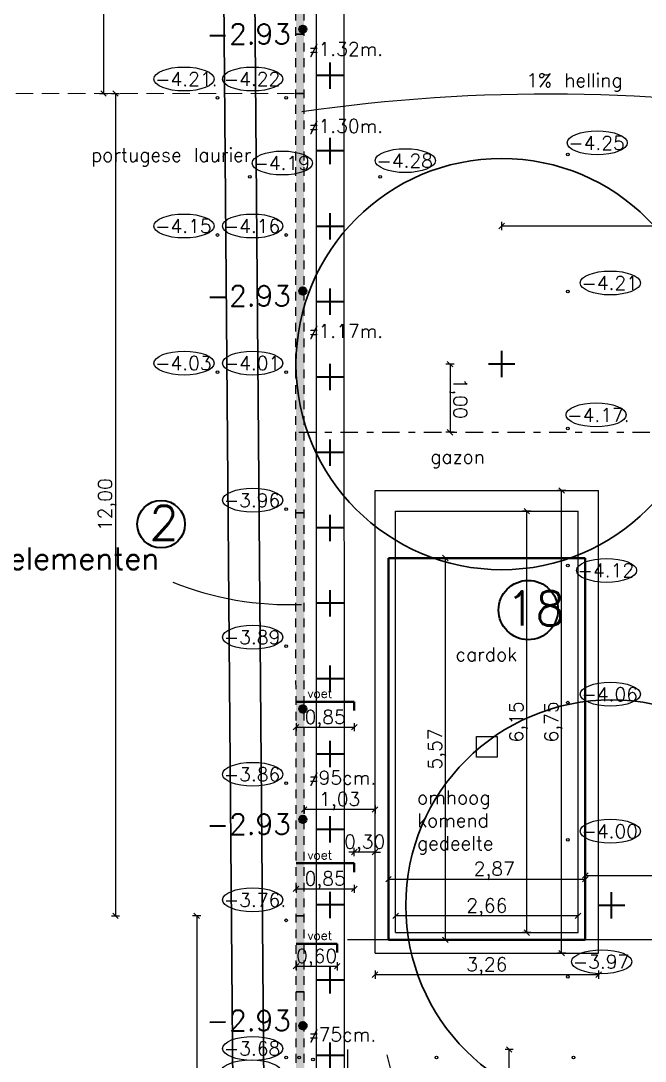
# Model space of a CAD drawing. Header units: millimetres. Extents: x 361 to 21231, y 184 to 1849.
# Drawn here: x 2486.83 to 2495.93, y 494.93 to 510.11 of the extents above; entities that cross this region are included whole.
import ezdxf

# ---------------------------------------------------------------- set-up
doc = ezdxf.new("R2010")
doc.units = ezdxf.units.MM
doc.header["$LTSCALE"] = 0.2
for name, pattern in [('DASHDOT2', [12.7, 6.35, -3.175, 0, -3.175]), ('DASHED2', [9.525, 6.35, -3.175]), ('HIDDEN2', [4.7625, 3.175, -1.5875])]:
    doc.linetypes.add(name, pattern=pattern)
for name, color, linetype, lineweight in [('aslijnen', 10, 'DASHDOT2', 25), ('bomen', 7, 'Continuous', 35), ('boomkruinen', 7, 'Continuous', 30), ('helling', 96, 'Continuous', 25), ('hulplijnen', 161, 'DASHED2', 18), ('L-elementen', 7, 'Continuous', 30), ('L-elementen 4', 10, 'Continuous', 30), ('maten', 1, 'Continuous', 18), ('maten L-elementen', 191, 'Continuous', 18), ('nieuwe hoogtepunten', 154, 'Continuous', 35), ('nummers', 10, 'Continuous', 35), ('talud', 160, 'Continuous', 18)]:
    doc.layers.add(name, color=color, linetype=linetype, lineweight=lineweight)
for name, color, linetype in [('bestaande hoogtepunten', 7, 'Continuous'), ('cardok', 131, 'Continuous'), ('L-elementen voet', 160, 'Continuous'), ('ontwerp', 7, 'Continuous'), ('opmeting', 7, 'Continuous'), ('terreingrens', 134, 'HIDDEN2'), ('z goot', 220, 'Continuous')]:
    doc.layers.add(name, color=color, linetype=linetype)
doc.styles.get("Standard").update_dxf_attribs({"font": 'txt.shx', "height": 0.2})
doc.dimstyles.new('maat aanduiding voor tuin', dxfattribs={"dimscale": 0.2, "dimtxt": 0.2, "dimasz": 0.4, "dimexe": 0.3, "dimexo": 0.3, "dimgap": 0.02, "dimtad": 1, "dimzin": 1, "dimtxsty": 'Standard', "dimblk": 'OBLIQUE', "dimcen": 0.2, "dimadec": 0, "dimazin": 3, "dimtfac": 1, "dimtix": 1, "dimtmove": 0, "dimatfit": 3, "dimldrblk": 'OBLIQUE', "dimfxl": 0.3, "dimfxlon": 1, "dimarcsym": 1})

# ---------------------------------------------------------------- blocks, each defined once
blk = doc.blocks.new('_Oblique')
at = {"color": 0, "linetype": 'ByBlock', "lineweight": -2}
blk.add_line((-0.5, -0.5), (0.5, 0.5), dxfattribs=at)
blk = doc.blocks.new('*D1793')
at = {"layer": 'Defpoints', "color": 0, "ltscale": 0.2, "transparency": 16777216}
for p in [(2498.841, 507.114), (2493.841, 505.097), (2498.841, 505.098)]:
    blk.add_point(p, dxfattribs=at)
at = {"layer": 'maten', "color": 0, "lineweight": -2, "ltscale": 0.2, "transparency": 16777216}
for p, q in [((2493.841, 507.053), (2493.841, 507.173)), ((2493.841, 507.113), (2498.841, 507.114)), ((2498.841, 507.054), (2498.841, 507.174))]:
    blk.add_line(p, q, dxfattribs=at)
at = {"layer": 'maten', "color": 0, "lineweight": -2, "ltscale": 0.2, "transparency": 16777216, "xscale": 0.08000000000000074, "yscale": 0.08000000000000074, "zscale": 0.08000000000000074}
for p, rotation in [((2493.841, 507.113), 180.0061414760521), ((2498.841, 507.114), 0.006141476052073934)]:
    blk.add_blockref('_Oblique', p, dxfattribs=dict(at, rotation=rotation))
at = {"layer": 'maten', "color": 0, "ltscale": 0.2, "transparency": 16777216, "insert": (2496.341, 507.234), "char_height": 0.2, "attachment_point": 5, "rotation": 0.0061}
blk.add_mtext('5,00', dxfattribs=at)
blk = doc.blocks.new('*D1794')
at = {"layer": 'Defpoints', "color": 0, "ltscale": 0.2, "transparency": 16777216}
for p in [(2493.841, 505.097), (2493.087, 504.102), (2493.841, 504.102)]:
    blk.add_point(p, dxfattribs=at)
at = {"layer": 'maten', "color": 0, "lineweight": -2, "ltscale": 0.2, "transparency": 16777216}
for p, q in [((2493.147, 505.097), (2493.027, 505.097)), ((2493.087, 505.097), (2493.087, 504.102)), ((2493.147, 504.102), (2493.027, 504.102))]:
    blk.add_line(p, q, dxfattribs=at)
at = {"layer": 'maten', "color": 0, "lineweight": -2, "ltscale": 0.2, "transparency": 16777216, "xscale": 0.08000000000000074, "yscale": 0.08000000000000074, "zscale": 0.08000000000000074}
for p, rotation in [((2493.087, 505.097), 90.00614147605208), ((2493.087, 504.102), 270.0061414760521)]:
    blk.add_blockref('_Oblique', p, dxfattribs=dict(at, rotation=rotation))
at = {"layer": 'maten', "color": 0, "ltscale": 0.2, "transparency": 16777216, "insert": (2493.208, 504.599), "char_height": 0.2, "attachment_point": 5, "rotation": 270.0061}
blk.add_mtext('1,00', dxfattribs=at)
blk = doc.blocks.new('*D1684')
at = {"layer": 'Defpoints', "color": 0, "ltscale": 0.2, "transparency": 16777216}
for p in [(2498.842, 497.636), (2495.059, 497.198), (2498.842, 497.199)]:
    blk.add_point(p, dxfattribs=at)
at = {"layer": 'maten', "color": 0, "lineweight": -2, "ltscale": 0.2, "transparency": 16777216}
for p, q in [((2495.059, 497.576), (2495.059, 497.696)), ((2495.059, 497.636), (2498.842, 497.636)), ((2498.842, 497.576), (2498.842, 497.696))]:
    blk.add_line(p, q, dxfattribs=at)
at = {"layer": 'maten', "color": 0, "lineweight": -2, "ltscale": 0.2, "transparency": 16777216, "xscale": 0.08000000000000074, "yscale": 0.08000000000000074, "zscale": 0.08000000000000074}
for p, rotation in [((2495.059, 497.636), 180.0061414760521), ((2498.842, 497.636), 0.006141476052073934)]:
    blk.add_blockref('_Oblique', p, dxfattribs=dict(at, rotation=rotation))
at = {"layer": 'maten', "color": 0, "ltscale": 0.2, "transparency": 16777216, "insert": (2496.95, 497.757), "char_height": 0.2, "attachment_point": 5, "rotation": 0.0061}
blk.add_mtext('3,78', dxfattribs=at)
blk = doc.blocks.new('*D1802')
at = {"layer": 'Defpoints', "color": 0, "ltscale": 0.2, "transparency": 16777216}
for p in [(2490.842, 495.097), (2491.342, 495.007), (2491.342, 494.304)]:
    blk.add_point(p, dxfattribs=at)
at = {"layer": 'maten', "color": 0, "lineweight": -2, "ltscale": 0.2, "transparency": 16777216}
for p, q in [((2490.842, 494.304), (2490.762, 494.304)), ((2490.842, 494.364), (2490.842, 494.244)), ((2490.842, 494.304), (2491.342, 494.304)), ((2491.342, 494.364), (2491.342, 494.244)), ((2491.342, 494.304), (2491.422, 494.304))]:
    blk.add_line(p, q, dxfattribs=at)
at = {"layer": 'maten', "color": 0, "lineweight": -2, "ltscale": 0.2, "transparency": 16777216, "xscale": 0.08000000000000074, "yscale": 0.08000000000000074, "zscale": 0.08000000000000074}
for p, rotation in [((2490.842, 494.304), 0.006141476052112793), ((2491.342, 494.304), 180.0061414760521)]:
    blk.add_blockref('_Oblique', p, dxfattribs=dict(at, rotation=rotation))
at = {"layer": 'maten', "color": 0, "ltscale": 0.2, "transparency": 16777216, "insert": (2491.092, 494.425), "char_height": 0.2, "attachment_point": 5, "rotation": 0.0061}
blk.add_mtext('0,50', dxfattribs=at)
blk = doc.blocks.new('*D1805')
at = {"layer": 'Defpoints', "color": 0, "ltscale": 0.2, "transparency": 16777216}
for p in [(2493.949, 495.097), (2494.342, 495.097), (2494.343, 485.597)]:
    blk.add_point(p, dxfattribs=at)
at = {"layer": 'maten', "color": 0, "lineweight": -2, "ltscale": 0.2, "transparency": 16777216}
for p, q in [((2494.009, 495.097), (2493.889, 495.097)), ((2493.951, 485.597), (2493.949, 495.097)), ((2494.011, 485.597), (2493.891, 485.597))]:
    blk.add_line(p, q, dxfattribs=at)
at = {"layer": 'maten', "color": 0, "lineweight": -2, "ltscale": 0.2, "transparency": 16777216, "xscale": 0.08000000000000074, "yscale": 0.08000000000000074, "zscale": 0.08000000000000074}
for p, rotation in [((2493.949, 495.097), 90.00614147605208), ((2493.951, 485.597), 270.0061414760521)]:
    blk.add_blockref('_Oblique', p, dxfattribs=dict(at, rotation=rotation))
at = {"layer": 'maten', "color": 0, "ltscale": 0.2, "transparency": 16777216, "insert": (2494.071, 490.347), "char_height": 0.2, "attachment_point": 5, "rotation": 270.0061}
blk.add_mtext('9,50', dxfattribs=at)
blk = doc.blocks.new('*D1724')
at = {"layer": 'Defpoints', "color": 0, "ltscale": 0.2, "transparency": 16777216}
for p in [(2490.842, 497.047), (2489.394, 486.047), (2490.842, 486.047)]:
    blk.add_point(p, dxfattribs=at)
at = {"layer": 'maten L-elementen', "color": 0, "lineweight": -2, "ltscale": 0.2, "transparency": 16777216}
for p, q in [((2489.454, 497.047), (2489.334, 497.047)), ((2489.394, 497.047), (2489.394, 486.047)), ((2489.454, 486.047), (2489.334, 486.047))]:
    blk.add_line(p, q, dxfattribs=at)
at = {"layer": 'maten L-elementen', "color": 0, "lineweight": -2, "ltscale": 0.2, "transparency": 16777216, "xscale": 0.08000000000000074, "yscale": 0.08000000000000074, "zscale": 0.08000000000000074}
for p, rotation in [((2489.394, 497.047), 90), ((2489.394, 486.047), 270)]:
    blk.add_blockref('_Oblique', p, dxfattribs=dict(at, rotation=rotation))
at = {"layer": 'maten L-elementen', "color": 0, "ltscale": 0.2, "transparency": 16777216, "insert": (2489.274, 491.547), "char_height": 0.2, "attachment_point": 5, "rotation": 90}
blk.add_mtext('11,00', dxfattribs=at)
blk = doc.blocks.new('*D1725')
at = {"layer": 'Defpoints', "color": 0, "ltscale": 0.2, "transparency": 16777216}
for p in [(2490.842, 497.452), (2491.442, 497.044), (2491.442, 496.311)]:
    blk.add_point(p, dxfattribs=at)
at = {"layer": 'L-elementen voet', "color": 0, "lineweight": -2, "ltscale": 0.2, "transparency": 16777216}
for p, q in [((2490.842, 496.371), (2490.842, 496.251)), ((2490.842, 496.311), (2491.442, 496.311)), ((2491.442, 496.371), (2491.442, 496.251))]:
    blk.add_line(p, q, dxfattribs=at)
at = {"layer": 'L-elementen voet', "color": 0, "lineweight": -2, "ltscale": 0.2, "transparency": 16777216, "xscale": 0.08000000000000074, "yscale": 0.08000000000000074, "zscale": 0.08000000000000074, "rotation": 180}
blk.add_blockref('_Oblique', (2490.842, 496.311), dxfattribs=at)
at = {"layer": 'L-elementen voet', "color": 0, "lineweight": -2, "ltscale": 0.2, "transparency": 16777216, "xscale": 0.08000000000000074, "yscale": 0.08000000000000074, "zscale": 0.08000000000000074}
blk.add_blockref('_Oblique', (2491.442, 496.311), dxfattribs=at)
at = {"layer": 'L-elementen voet', "color": 0, "ltscale": 0.2, "transparency": 16777216, "insert": (2491.142, 496.432), "char_height": 0.2, "attachment_point": 5}
blk.add_mtext('0,60', dxfattribs=at)
blk = doc.blocks.new('*D1872')
at = {"layer": 'Defpoints', "color": 0, "ltscale": 0.2, "transparency": 16777216}
for p in [(2487.448, 517.046), (2487.449, 509.046), (2488.036, 509.046)]:
    blk.add_point(p, dxfattribs=at)
at = {"layer": 'maten L-elementen', "color": 0, "lineweight": -2, "ltscale": 0.2, "transparency": 16777216}
for p, q in [((2487.976, 517.046), (2488.096, 517.046)), ((2488.036, 517.046), (2488.036, 509.046)), ((2487.976, 509.046), (2488.096, 509.046))]:
    blk.add_line(p, q, dxfattribs=at)
at = {"layer": 'maten L-elementen', "color": 0, "lineweight": -2, "ltscale": 0.2, "transparency": 16777216, "xscale": 0.08000000000000074, "yscale": 0.08000000000000074, "zscale": 0.08000000000000074}
for p, rotation in [((2488.036, 517.046), 90), ((2488.036, 509.046), 270)]:
    blk.add_blockref('_Oblique', p, dxfattribs=dict(at, rotation=rotation))
at = {"layer": 'maten L-elementen', "color": 0, "ltscale": 0.2, "transparency": 16777216, "insert": (2487.916, 513.046), "char_height": 0.2, "attachment_point": 5, "rotation": 90}
blk.add_mtext('   8,00', dxfattribs=at)
blk = doc.blocks.new('*D1728')
at = {"layer": 'Defpoints', "color": 0, "ltscale": 0.2, "transparency": 16777216}
for p in [(2487.911, 509.046), (2487.913, 497.046), (2488.209, 497.046)]:
    blk.add_point(p, dxfattribs=at)
at = {"layer": 'maten L-elementen', "color": 0, "lineweight": -2, "ltscale": 0.2, "transparency": 16777216}
for p, q in [((2488.149, 509.046), (2488.269, 509.046)), ((2488.209, 509.046), (2488.209, 497.046)), ((2488.149, 497.046), (2488.269, 497.046))]:
    blk.add_line(p, q, dxfattribs=at)
at = {"layer": 'maten L-elementen', "color": 0, "lineweight": -2, "ltscale": 0.2, "transparency": 16777216, "xscale": 0.08000000000000074, "yscale": 0.08000000000000074, "zscale": 0.08000000000000074}
for p, rotation in [((2488.209, 509.046), 90), ((2488.209, 497.046), 270)]:
    blk.add_blockref('_Oblique', p, dxfattribs=dict(at, rotation=rotation))
at = {"layer": 'maten L-elementen', "color": 0, "ltscale": 0.2, "transparency": 16777216, "insert": (2488.089, 503.046), "char_height": 0.2, "attachment_point": 5, "rotation": 90}
blk.add_mtext('12,00', dxfattribs=at)
blk = doc.blocks.new('*D1874')
at = {"layer": 'Defpoints', "color": 0, "ltscale": 0.2, "transparency": 16777216}
for p in [(2490.842, 500.171), (2491.692, 500.171), (2491.692, 499.799)]:
    blk.add_point(p, dxfattribs=at)
at = {"layer": 'L-elementen voet', "color": 0, "lineweight": -2, "ltscale": 0.2, "transparency": 16777216}
for p, q in [((2490.842, 499.859), (2490.842, 499.739)), ((2490.842, 499.799), (2491.692, 499.799)), ((2491.692, 499.859), (2491.692, 499.739))]:
    blk.add_line(p, q, dxfattribs=at)
at = {"layer": 'L-elementen voet', "color": 0, "lineweight": -2, "ltscale": 0.2, "transparency": 16777216, "xscale": 0.08000000000000074, "yscale": 0.08000000000000074, "zscale": 0.08000000000000074, "rotation": 180}
blk.add_blockref('_Oblique', (2490.842, 499.799), dxfattribs=at)
at = {"layer": 'L-elementen voet', "color": 0, "lineweight": -2, "ltscale": 0.2, "transparency": 16777216, "xscale": 0.08000000000000074, "yscale": 0.08000000000000074, "zscale": 0.08000000000000074}
blk.add_blockref('_Oblique', (2491.692, 499.799), dxfattribs=at)
at = {"layer": 'L-elementen voet', "color": 0, "ltscale": 0.2, "transparency": 16777216, "insert": (2491.267, 499.919), "char_height": 0.2, "attachment_point": 5}
blk.add_mtext('0,85', dxfattribs=at)
blk = doc.blocks.new('*D1875')
at = {"layer": 'Defpoints', "color": 0, "ltscale": 0.2, "transparency": 16777216}
for p in [(2490.842, 497.813), (2491.692, 497.813), (2491.692, 497.44)]:
    blk.add_point(p, dxfattribs=at)
at = {"layer": 'L-elementen voet', "color": 0, "lineweight": -2, "ltscale": 0.2, "transparency": 16777216}
for p, q in [((2490.842, 497.5), (2490.842, 497.38)), ((2491.692, 497.5), (2491.692, 497.38)), ((2490.842, 497.44), (2491.692, 497.44))]:
    blk.add_line(p, q, dxfattribs=at)
at = {"layer": 'L-elementen voet', "color": 0, "lineweight": -2, "ltscale": 0.2, "transparency": 16777216, "xscale": 0.08000000000000074, "yscale": 0.08000000000000074, "zscale": 0.08000000000000074, "rotation": 180}
blk.add_blockref('_Oblique', (2490.842, 497.44), dxfattribs=at)
at = {"layer": 'L-elementen voet', "color": 0, "lineweight": -2, "ltscale": 0.2, "transparency": 16777216, "xscale": 0.08000000000000074, "yscale": 0.08000000000000074, "zscale": 0.08000000000000074}
blk.add_blockref('_Oblique', (2491.692, 497.44), dxfattribs=at)
at = {"layer": 'L-elementen voet', "color": 0, "ltscale": 0.2, "transparency": 16777216, "insert": (2491.267, 497.561), "char_height": 0.2, "attachment_point": 5}
blk.add_mtext('0,85', dxfattribs=at)
blk = doc.blocks.new('*D1900')
at = {"layer": 'Defpoints', "color": 0, "ltscale": 0.2, "transparency": 16777216}
for p in [(2495.059, 497.582), (2492.189, 496.697), (2495.059, 496.697)]:
    blk.add_point(p, dxfattribs=at)
at = {"layer": 'maten', "color": 0, "lineweight": -2, "ltscale": 0.2, "transparency": 16777216}
for p, q in [((2492.189, 497.522), (2492.189, 497.642)), ((2495.059, 497.522), (2495.059, 497.642)), ((2492.189, 497.582), (2495.059, 497.582))]:
    blk.add_line(p, q, dxfattribs=at)
at = {"layer": 'maten', "color": 0, "lineweight": -2, "ltscale": 0.2, "transparency": 16777216, "xscale": 0.08000000000000074, "yscale": 0.08000000000000074, "zscale": 0.08000000000000074, "rotation": 180}
blk.add_blockref('_Oblique', (2492.189, 497.582), dxfattribs=at)
at = {"layer": 'maten', "color": 0, "lineweight": -2, "ltscale": 0.2, "transparency": 16777216, "xscale": 0.08000000000000074, "yscale": 0.08000000000000074, "zscale": 0.08000000000000074}
blk.add_blockref('_Oblique', (2495.059, 497.582), dxfattribs=at)
at = {"layer": 'maten', "color": 0, "ltscale": 0.2, "transparency": 16777216, "insert": (2493.732, 497.703), "char_height": 0.2, "attachment_point": 5}
blk.add_mtext('2,87', dxfattribs=at)
blk = doc.blocks.new('*D1754')
at = {"layer": 'Defpoints', "color": 0, "ltscale": 0.2, "transparency": 16777216}
for p in [(2492.148, 502.267), (2493.019, 502.267), (2492.189, 496.697)]:
    blk.add_point(p, dxfattribs=at)
at = {"layer": 'maten', "color": 0, "lineweight": -2, "ltscale": 0.2, "transparency": 16777216}
for p, q in [((2492.959, 502.267), (2493.079, 502.267)), ((2493.019, 496.697), (2493.019, 502.267)), ((2492.959, 496.697), (2493.079, 496.697))]:
    blk.add_line(p, q, dxfattribs=at)
at = {"layer": 'maten', "color": 0, "lineweight": -2, "ltscale": 0.2, "transparency": 16777216, "xscale": 0.08000000000000074, "yscale": 0.08000000000000074, "zscale": 0.08000000000000074}
for p, rotation in [((2493.019, 502.267), 90), ((2493.019, 496.697), 270)]:
    blk.add_blockref('_Oblique', p, dxfattribs=dict(at, rotation=rotation))
at = {"layer": 'maten', "color": 0, "ltscale": 0.2, "transparency": 16777216, "insert": (2492.898, 499.482), "char_height": 0.2, "attachment_point": 5, "rotation": 90}
blk.add_mtext('5,57', dxfattribs=at)
blk = doc.blocks.new('*D1755')
at = {"layer": 'Defpoints', "color": 0, "ltscale": 0.2, "transparency": 16777216}
for p in [(2491.692, 497.978), (2491.692, 497.813), (2491.994, 497.813)]:
    blk.add_point(p, dxfattribs=at)
at = {"layer": 'maten', "color": 0, "lineweight": -2, "ltscale": 0.2, "transparency": 16777216}
for p, q in [((2491.692, 497.978), (2491.612, 497.978)), ((2491.692, 497.918), (2491.692, 498.038)), ((2491.994, 497.978), (2491.692, 497.978)), ((2491.994, 497.918), (2491.994, 498.038)), ((2491.994, 497.978), (2492.074, 497.978))]:
    blk.add_line(p, q, dxfattribs=at)
at = {"layer": 'maten', "color": 0, "lineweight": -2, "ltscale": 0.2, "transparency": 16777216, "xscale": 0.08000000000000074, "yscale": 0.08000000000000074, "zscale": 0.08000000000000074}
blk.add_blockref('_Oblique', (2491.692, 497.978), dxfattribs=at)
at = {"layer": 'maten', "color": 0, "lineweight": -2, "ltscale": 0.2, "transparency": 16777216, "xscale": 0.08000000000000074, "yscale": 0.08000000000000074, "zscale": 0.08000000000000074, "rotation": 180}
blk.add_blockref('_Oblique', (2491.994, 497.978), dxfattribs=at)
at = {"layer": 'maten', "color": 0, "ltscale": 0.2, "transparency": 16777216, "insert": (2491.843, 498.099), "char_height": 0.2, "attachment_point": 5}
blk.add_mtext('0,30', dxfattribs=at)
blk = doc.blocks.new('*D1929')
at = {"layer": 'Defpoints', "color": 0, "ltscale": 0.2, "transparency": 16777216}
for p in [(2494.715, 503.252), (2495.254, 503.252), (2495.254, 496.502)]:
    blk.add_point(p, dxfattribs=at)
at = {"layer": 'maten', "color": 0, "lineweight": -2, "ltscale": 0.2, "transparency": 16777216}
for p, q in [((2494.775, 503.252), (2494.655, 503.252)), ((2494.715, 496.502), (2494.715, 503.252)), ((2494.775, 496.502), (2494.655, 496.502))]:
    blk.add_line(p, q, dxfattribs=at)
at = {"layer": 'maten', "color": 0, "lineweight": -2, "ltscale": 0.2, "transparency": 16777216, "xscale": 0.08000000000000074, "yscale": 0.08000000000000074, "zscale": 0.08000000000000074}
for p, rotation in [((2494.715, 503.252), 90), ((2494.715, 496.502), 270)]:
    blk.add_blockref('_Oblique', p, dxfattribs=dict(at, rotation=rotation))
at = {"layer": 'maten', "color": 0, "ltscale": 0.2, "transparency": 16777216, "insert": (2494.594, 499.877), "char_height": 0.2, "attachment_point": 5, "rotation": 90}
blk.add_mtext('6,75', dxfattribs=at)
blk = doc.blocks.new('*D1930')
at = {"layer": 'Defpoints', "color": 0, "ltscale": 0.2, "transparency": 16777216}
for p in [(2492.294, 497.046), (2492.294, 496.802), (2494.954, 496.802)]:
    blk.add_point(p, dxfattribs=at)
at = {"layer": 'maten', "color": 0, "lineweight": -2, "ltscale": 0.2, "transparency": 16777216}
for p, q in [((2492.294, 496.986), (2492.294, 497.106)), ((2494.954, 497.046), (2492.294, 497.046)), ((2494.954, 496.986), (2494.954, 497.106))]:
    blk.add_line(p, q, dxfattribs=at)
at = {"layer": 'maten', "color": 0, "lineweight": -2, "ltscale": 0.2, "transparency": 16777216, "xscale": 0.08000000000000074, "yscale": 0.08000000000000074, "zscale": 0.08000000000000074, "rotation": 180}
blk.add_blockref('_Oblique', (2492.294, 497.046), dxfattribs=at)
at = {"layer": 'maten', "color": 0, "lineweight": -2, "ltscale": 0.2, "transparency": 16777216, "xscale": 0.08000000000000074, "yscale": 0.08000000000000074, "zscale": 0.08000000000000074}
blk.add_blockref('_Oblique', (2494.954, 497.046), dxfattribs=at)
at = {"layer": 'maten', "color": 0, "ltscale": 0.2, "transparency": 16777216, "insert": (2493.624, 497.167), "char_height": 0.2, "attachment_point": 5}
blk.add_mtext('2,66', dxfattribs=at)
blk = doc.blocks.new('*D1931')
at = {"layer": 'Defpoints', "color": 0, "ltscale": 0.2, "transparency": 16777216}
for p in [(2491.994, 496.502), (2495.254, 496.502), (2491.994, 496.188)]:
    blk.add_point(p, dxfattribs=at)
at = {"layer": 'maten', "color": 0, "lineweight": -2, "ltscale": 0.2, "transparency": 16777216}
for p, q in [((2491.994, 496.248), (2491.994, 496.128)), ((2495.254, 496.188), (2491.994, 496.188)), ((2495.254, 496.248), (2495.254, 496.128))]:
    blk.add_line(p, q, dxfattribs=at)
at = {"layer": 'maten', "color": 0, "lineweight": -2, "ltscale": 0.2, "transparency": 16777216, "xscale": 0.08000000000000074, "yscale": 0.08000000000000074, "zscale": 0.08000000000000074, "rotation": 180}
blk.add_blockref('_Oblique', (2491.994, 496.188), dxfattribs=at)
at = {"layer": 'maten', "color": 0, "lineweight": -2, "ltscale": 0.2, "transparency": 16777216, "xscale": 0.08000000000000074, "yscale": 0.08000000000000074, "zscale": 0.08000000000000074}
blk.add_blockref('_Oblique', (2495.254, 496.188), dxfattribs=at)
at = {"layer": 'maten', "color": 0, "ltscale": 0.2, "transparency": 16777216, "insert": (2493.624, 496.308), "char_height": 0.2, "attachment_point": 5}
blk.add_mtext('3,26', dxfattribs=at)
blk = doc.blocks.new('*D1932')
at = {"layer": 'Defpoints', "color": 0, "ltscale": 0.2, "transparency": 16777216}
for p in [(2494.206, 502.952), (2494.954, 502.952), (2494.954, 496.802)]:
    blk.add_point(p, dxfattribs=at)
at = {"layer": 'maten', "color": 0, "lineweight": -2, "ltscale": 0.2, "transparency": 16777216}
for p, q in [((2494.266, 502.952), (2494.146, 502.952)), ((2494.206, 496.802), (2494.206, 502.952)), ((2494.266, 496.802), (2494.146, 496.802))]:
    blk.add_line(p, q, dxfattribs=at)
at = {"layer": 'maten', "color": 0, "lineweight": -2, "ltscale": 0.2, "transparency": 16777216, "xscale": 0.08000000000000074, "yscale": 0.08000000000000074, "zscale": 0.08000000000000074}
for p, rotation in [((2494.206, 502.952), 90), ((2494.206, 496.802), 270)]:
    blk.add_blockref('_Oblique', p, dxfattribs=dict(at, rotation=rotation))
at = {"layer": 'maten', "color": 0, "ltscale": 0.2, "transparency": 16777216, "insert": (2494.085, 499.877), "char_height": 0.2, "attachment_point": 5, "rotation": 90}
blk.add_mtext('6,15', dxfattribs=at)
blk = doc.blocks.new('*D1935')
at = {"layer": 'Defpoints', "color": 0, "ltscale": 0.2, "transparency": 16777216}
for p in [(2490.961, 499.799), (2491.994, 499.877), (2490.961, 498.599)]:
    blk.add_point(p, dxfattribs=at)
at = {"layer": 'maten', "color": 0, "lineweight": -2, "ltscale": 0.2, "transparency": 16777216}
for p, q in [((2490.961, 498.659), (2490.961, 498.539)), ((2491.994, 498.599), (2490.961, 498.599)), ((2491.994, 498.659), (2491.994, 498.539))]:
    blk.add_line(p, q, dxfattribs=at)
at = {"layer": 'maten', "color": 0, "lineweight": -2, "ltscale": 0.2, "transparency": 16777216, "xscale": 0.08000000000000074, "yscale": 0.08000000000000074, "zscale": 0.08000000000000074, "rotation": 180}
blk.add_blockref('_Oblique', (2490.961, 498.599), dxfattribs=at)
at = {"layer": 'maten', "color": 0, "lineweight": -2, "ltscale": 0.2, "transparency": 16777216, "xscale": 0.08000000000000074, "yscale": 0.08000000000000074, "zscale": 0.08000000000000074}
blk.add_blockref('_Oblique', (2491.994, 498.599), dxfattribs=at)
at = {"layer": 'maten', "color": 0, "ltscale": 0.2, "transparency": 16777216, "insert": (2491.478, 498.72), "char_height": 0.2, "attachment_point": 5}
blk.add_mtext('1,03', dxfattribs=at)

msp = doc.modelspace()

# ---------------------------------------------------------------- hatches: boundary and pattern name
at = {"layer": 'L-elementen 4', "ltscale": 0.2}
h = msp.add_hatch(color=256, dxfattribs=at)
h.dxf.hatch_style = 1
h.paths.add_polyline_path([(2490.839, 517.967), (2490.843, 486.047), (2490.963, 486.047), (2490.959, 517.967)])
h = msp.add_hatch(dxfattribs=at)
h.set_pattern_fill('ANGLE', color=256)
h.set_pattern_definition([(0, (826.2105, 0), (0, 6.985), [5.08, -1.905]), (90, (826.2105, 0), (-6.985, 4e-16), [5.08, -1.905])])
h.paths.add_polyline_path([(2490.839, 517.967), (2490.843, 486.047), (2490.963, 486.047), (2490.959, 517.967)])
at = {"layer": 'nieuwe hoogtepunten', "ltscale": 0.2}
h = msp.add_hatch(color=256, dxfattribs=at)
h.dxf.hatch_style = 1
edge = h.paths.add_edge_path()
edge.add_arc((2490.941, 509.984), 0.055, 0, 360)
h = msp.add_hatch(color=256, dxfattribs=at)
h.dxf.hatch_style = 1
edge = h.paths.add_edge_path()
edge.add_arc((2490.941, 506.163), 0.055, 0, 360)
h = msp.add_hatch(color=256, dxfattribs=at)
h.dxf.hatch_style = 1
edge = h.paths.add_edge_path()
edge.add_arc((2490.941, 500.066), 0.055, 0, 360)
h = msp.add_hatch(color=256, dxfattribs=at)
h.dxf.hatch_style = 1
edge = h.paths.add_edge_path()
edge.add_arc((2490.941, 498.453), 0.055, 0, 360)
h = msp.add_hatch(color=256, dxfattribs=at)
h.dxf.hatch_style = 1
edge = h.paths.add_edge_path()
edge.add_arc((2490.942, 495.443), 0.055, 0, 360)

# ---------------------------------------------------------------- linework, layer by layer
at = {"layer": 'aslijnen', "ltscale": 0.2}
msp.add_line((2490.883, 504.102), (2517.735, 504.105), dxfattribs=at)
at = {"layer": 'bestaande hoogtepunten', "ltscale": 0.2}
for centre in [(2489.698, 508.981), (2490.698, 508.981), (2494.804, 508.157), (2490.167, 507.831), (2492.067, 507.831), (2489.698, 506.981), (2490.698, 506.981), (2494.804, 506.157), (2489.698, 504.981), (2490.698, 504.981), (2494.804, 504.157), (2490.698, 502.981), (2494.805, 502.157), (2490.699, 500.981), (2494.805, 500.157), (2490.699, 498.981), (2494.805, 498.157), (2490.699, 496.981), (2494.805, 496.157), (2490.699, 494.981), (2490.889, 494.981), (2491.089, 494.949), (2492.889, 494.981), (2494.889, 494.981)]:
    msp.add_circle(centre, 0.02, dxfattribs=at)
at = {"layer": 'bestaande hoogtepunten'}
for centre in [(2489.209, 509.257), (2490.209, 509.257), (2495.233, 508.325), (2490.643, 508.031), (2492.436, 508.066), (2489.209, 507.112), (2490.209, 507.112), (2495.425, 506.281), (2489.21, 505.112), (2490.21, 505.112), (2495.218, 504.356), (2490.21, 503.112), (2495.369, 502.087), (2490.21, 501.112), (2495.425, 500.281), (2490.21, 499.112), (2495.425, 498.281), (2490.21, 497.28), (2495.299, 496.377), (2490.211, 495.112), (2490.186, 494.771)]:
    msp.add_ellipse(centre, major_axis=(-0.439, 0), ratio=0.39726, dxfattribs=at)
at = {"layer": 'bomen', "ltscale": 0.2}
for p, q in [((2491.34, 509.115), (2491.34, 509.499)), ((2491.532, 509.307), (2491.148, 509.307)), ((2491.34, 508.015), (2491.34, 508.399)), ((2491.532, 508.207), (2491.148, 508.207)), ((2491.341, 506.915), (2491.341, 507.299)), ((2491.533, 507.107), (2491.149, 507.107)), ((2491.341, 505.815), (2491.341, 506.199)), ((2491.533, 506.007), (2491.149, 506.007)), ((2493.841, 504.905), (2493.841, 505.289)), ((2491.341, 504.715), (2491.341, 505.099)), ((2494.033, 505.097), (2493.649, 505.097)), ((2491.533, 504.907), (2491.149, 504.907)), ((2491.341, 503.615), (2491.341, 503.999)), ((2491.533, 503.807), (2491.149, 503.807)), ((2491.341, 502.515), (2491.341, 502.899)), ((2491.533, 502.707), (2491.149, 502.707)), ((2491.341, 501.415), (2491.341, 501.799)), ((2491.533, 501.607), (2491.149, 501.607)), ((2491.341, 500.315), (2491.341, 500.699)), ((2491.533, 500.507), (2491.149, 500.507)), ((2491.341, 499.215), (2491.341, 499.599)), ((2491.533, 499.407), (2491.149, 499.407)), ((2491.342, 498.115), (2491.342, 498.499)), ((2491.534, 498.307), (2491.15, 498.307)), ((2491.342, 497.015), (2491.342, 497.399)), ((2495.442, 497.006), (2495.442, 497.39)), ((2491.534, 497.207), (2491.15, 497.207)), ((2495.634, 497.198), (2495.25, 497.198)), ((2491.342, 495.915), (2491.342, 496.299)), ((2491.534, 496.107), (2491.15, 496.107)), ((2491.342, 494.815), (2491.342, 495.199)), ((2491.534, 495.007), (2491.15, 495.007))]:
    msp.add_line(p, q, dxfattribs=at)
at = {"layer": 'boomkruinen', "ltscale": 0.2}
for centre in [(2493.841, 505.097), (2495.442, 497.198)]:
    msp.add_circle(centre, 3, dxfattribs=at)
at = {"layer": 'cardok', "ltscale": 0.2}
for p, q in [((2491.994, 503.252), (2495.254, 503.252)), ((2491.994, 496.502), (2491.994, 503.252)), ((2495.254, 496.502), (2495.254, 503.252)), ((2492.294, 502.952), (2494.954, 502.952)), ((2492.294, 496.802), (2492.294, 502.952)), ((2494.954, 496.802), (2494.954, 502.952)), ((2492.294, 496.802), (2494.954, 496.802)), ((2491.994, 496.502), (2495.254, 496.502))]:
    msp.add_line(p, q, dxfattribs=at)
at = {"layer": 'cardok', "lineweight": 40, "ltscale": 0.2}
for p, q in [((2492.189, 502.267), (2495.059, 502.267)), ((2492.189, 496.697), (2492.189, 502.267)), ((2495.059, 502.267), (2495.059, 496.697)), ((2495.059, 496.697), (2492.189, 496.697))]:
    msp.add_line(p, q, dxfattribs=at)
at = {"layer": 'helling', "ltscale": 0.2}
for centre, radius, start, end in [((2494.536, 483.675), 25.362, 80.6195, 98.1815), ((2475.63, 490.547), 17.133, 345.1695, 15.1208)]:
    msp.add_arc(centre, radius, start, end, dxfattribs=at)
at = {"layer": 'hulplijnen', "ltscale": 0.2}
msp.add_line((2483.707, 509.046), (2490.94, 509.047), dxfattribs=at)
at = {"layer": 'L-elementen', "ltscale": 0.2}
for p, q in [((2490.84, 509.047), (2490.96, 509.047)), ((2490.842, 497.046), (2490.962, 497.046))]:
    msp.add_line(p, q, dxfattribs=at)
at = {"layer": 'L-elementen 4', "linetype": 'Continuous', "lineweight": 25, "ltscale": 0.2}
msp.add_arc((2490.739, 506.156), 4.568, 248.2209, 272.2739, dxfattribs=at)
at = {"layer": 'L-elementen voet', "lineweight": 40, "ltscale": 0.2}
for p, q in [((2490.842, 500.171), (2491.692, 500.171)), ((2491.692, 500.171), (2491.692, 500.044)), ((2490.842, 497.813), (2491.692, 497.813)), ((2491.692, 497.813), (2491.692, 497.686)), ((2490.842, 496.638), (2491.442, 496.638)), ((2491.442, 496.638), (2491.442, 496.511))]:
    msp.add_line(p, q, dxfattribs=at)
at = {"layer": 'nieuwe hoogtepunten', "ltscale": 0.2}
for centre in [(2490.941, 509.984), (2490.941, 506.163), (2490.941, 500.066), (2490.941, 498.453), (2490.942, 495.443)]:
    msp.add_circle(centre, 0.055, dxfattribs=at)
at = {"layer": 'nummers', "ltscale": 0.05}
for centre, radius in [((2488.875, 502.761), 0.347), ((2494.228, 501.509), 0.433)]:
    msp.add_circle(centre, radius, dxfattribs=at)
at = {"layer": 'ontwerp', "ltscale": 0.2}
for p, q in [((2491.143, 485.815), (2491.139, 518.122)), ((2491.539, 518.122), (2491.543, 485.763)), ((2491.592, 495.097), (2491.593, 485.597))]:
    msp.add_line(p, q, dxfattribs=at)
at = {"layer": 'opmeting', "color": 116, "lineweight": 30, "ltscale": 0.2, "true_color": 0x136734}
for p, q in [((2490.228, 457.041), (2489.669, 525.432)), ((2490.678, 457.045), (2490.119, 525.435))]:
    msp.add_line(p, q, dxfattribs=at)
at = {"layer": 'opmeting', "ltscale": 0.2}
for p, q in [((2495.442, 497.098), (2495.442, 497.198)), ((2498.842, 496.698), (2491.592, 496.697))]:
    msp.add_line(p, q, dxfattribs=at)
at = {"layer": 'terreingrens', "ltscale": 0.2}
for p, q in [((2490.843, 485.597), (2490.839, 525.097)), ((2490.963, 485.597), (2490.959, 525.022))]:
    msp.add_line(p, q, dxfattribs=at)
at = {"layer": 'z goot', "ltscale": 0.2}
for p, q in [((2493.474, 499.362), (2493.474, 499.662)), ((2493.474, 499.662), (2493.774, 499.662)), ((2493.774, 499.662), (2493.774, 499.362)), ((2493.774, 499.362), (2493.474, 499.362))]:
    msp.add_line(p, q, dxfattribs=at)

# ---------------------------------------------------------------- texts
at = {"layer": 'bestaande hoogtepunten', "char_height": 0.2, "width": 0.69801, "attachment_point": 1, "rotation": 0.0061}
for s, insert in [('-4.21.', (2488.789, 509.355)), ('-4.22', (2489.789, 509.356)), ('-4.25', (2494.812, 508.423)), ('-4.19', (2490.222, 508.13)), ('-4.28', (2492.016, 508.164)), ('-4.15', (2488.789, 507.211)), ('-4.16', (2489.789, 507.211)), ('-4.21', (2495.004, 506.38)), ('-4.03', (2488.789, 505.211)), ('-4.01', (2489.789, 505.211)), ('-4.17.', (2494.797, 504.454)), ('-3.96', (2489.789, 503.211)), ('-4.12', (2494.948, 502.186)), ('-3.89', (2489.79, 501.211)), ('-4.06', (2495.005, 500.38)), ('-3.86', (2489.79, 499.211)), ('-4.00', (2495.005, 498.38)), ('-3.76.', (2489.79, 497.378)), ('-3.97', (2494.878, 496.476)), ('-3.68', (2489.79, 495.211))]:
    msp.add_mtext(s, dxfattribs=dict(at, insert=insert))
at = {"layer": 'cardok', "lineweight": 40, "ltscale": 0.2, "insert": (2492.606, 498.874), "char_height": 0.2, "attachment_point": 1}
msp.add_mtext_dynamic_manual_height_columns('omhoog komend gedeelte', width=0.05213, gutter_width=1, heights=[0], dxfattribs=at)
at = {"layer": 'helling', "ltscale": 0.2, "insert": (2494.198, 509.339), "char_height": 0.2, "attachment_point": 1, "rotation": 0.0061}
msp.add_mtext_dynamic_manual_height_columns('1% helling', width=2.09872, gutter_width=1, heights=[0], dxfattribs=at)
at = {"layer": 'L-elementen 4', "ltscale": 0.2, "insert": (2486.063, 502.42), "char_height": 0.32, "attachment_point": 1, "rotation": 0.0061}
msp.add_mtext_dynamic_manual_height_columns('L-elementen', width=4.04317, gutter_width=1.6, heights=[0], dxfattribs=at)
at = {"layer": 'L-elementen voet', "ltscale": 0.2, "char_height": 0.13, "attachment_point": 1}
for insert in [(2491.007, 500.358), (2491.007, 498), (2491.007, 496.825)]:
    msp.add_mtext_dynamic_manual_height_columns('voet', width=0.32225, gutter_width=0.65, heights=[0], dxfattribs=dict(at, insert=insert))
at = {"layer": 'nieuwe hoogtepunten', "color": 1, "ltscale": 0.2, "char_height": 0.3, "attachment_point": 1, "rotation": 0.0061}
for insert in [(2489.533, 510.064), (2489.533, 506.243), (2489.533, 498.533), (2489.533, 495.669)]:
    msp.add_mtext_dynamic_manual_height_columns('-2.93', width=3.39192, gutter_width=1.5, heights=[0], dxfattribs=dict(at, insert=insert))
at = {"layer": 'nummers', "ltscale": 0.05, "attachment_point": 1, "rotation": 0.0061}
for s, insert, char_height in [('2', (2488.703, 503.031), 0.5), ('18', (2493.904, 501.782), 0.5005)]:
    msp.add_mtext_dynamic_manual_height_columns(s, width=1.14354, gutter_width=1.43, heights=[0], dxfattribs=dict(at, insert=insert, char_height=char_height))
at = {"layer": 'ontwerp', "lineweight": 30, "ltscale": 0.2, "char_height": 0.2, "attachment_point": 1, "rotation": 0.0061}
for s, insert in [('gazon', (2492.799, 503.845)), ('cardok', (2493.166, 500.962))]:
    msp.add_mtext_dynamic_manual_height_columns(s, width=2.95866, gutter_width=1, heights=[0], dxfattribs=dict(at, insert=insert))
at = {"layer": 'opmeting', "ltscale": 0.2, "insert": (2487.853, 508.249), "char_height": 0.2, "attachment_point": 1}
msp.add_mtext_dynamic_manual_height_columns('portugese laurier', width=2.39686, gutter_width=1, heights=[0], dxfattribs=at)
at = {"layer": 'talud', "ltscale": 0.2, "char_height": 0.2, "attachment_point": 1, "rotation": 0.0061}
for s, insert in [('{\\fISOCPEUR|b0|i0|c0|p34;≠}1.32m.', (2491.034, 509.795)), ('{\\fISOCPEUR|b0|i0|c0|p34;≠}1.30m.', (2491.034, 508.671)), ('{\\fISOCPEUR|b0|i0|c0|p34;≠}1.17m.', (2491.034, 505.68)), ('{\\fISOCPEUR|b0|i0|c0|p34;≠}95cm.', (2491.035, 499.162)), ('{\\fISOCPEUR|b0|i0|c0|p34;≠}75cm.', (2491.035, 495.415))]:
    msp.add_mtext_dynamic_manual_height_columns(s, width=1.26472, gutter_width=1, heights=[0], dxfattribs=dict(at, insert=insert))

# ---------------------------------------------------------------- dimensions: what is measured, and where the dimension line sits
at = {"layer": 'L-elementen voet', "ltscale": 0.2}
for base, p1, p2, picture, middle in [((2491.692, 499.799), (2490.842, 500.171), (2491.692, 500.171), '*D1874', (2491.267, 499.919)), ((2491.692, 497.44), (2490.842, 497.813), (2491.692, 497.813), '*D1875', (2491.267, 497.561)), ((2491.442, 496.311), (2490.842, 497.452), (2491.442, 497.044), '*D1725', (2491.142, 496.432))]:
    dim = msp.add_linear_dim(base=base, p1=p1, p2=p2, dimstyle='maat aanduiding voor tuin', dxfattribs=at)
    dim.commit()
    dim.dimension.update_dxf_attribs({"geometry": picture, "text_midpoint": middle})
at = {"layer": 'maten', "ltscale": 0.2}
for base, p1, p2, angle, picture, middle in [((2498.841, 507.114), (2493.841, 505.097), (2498.841, 505.098), 0.0061, '*D1793', (2496.341, 507.234)), ((2493.087, 504.102), (2493.841, 505.097), (2493.841, 504.102), 90.0061, '*D1794', (2493.208, 504.599)), ((2494.715, 503.252), (2495.254, 496.502), (2495.254, 503.252), 90, '*D1929', (2494.594, 499.877)), ((2494.206, 502.952), (2494.954, 496.802), (2494.954, 502.952), 90, '*D1932', (2494.085, 499.877)), ((2493.019, 502.267), (2492.189, 496.697), (2492.148, 502.267), 270, '*D1754', (2492.898, 499.482)), ((2498.842, 497.636), (2495.059, 497.198), (2498.842, 497.199), 0.0061, '*D1684', (2496.95, 497.757)), ((2491.342, 494.304), (2490.842, 495.097), (2491.342, 495.007), 0.0061, '*D1802', (2491.092, 494.425)), ((2493.949, 495.097), (2494.343, 485.597), (2494.342, 495.097), 90.0061, '*D1805', (2494.071, 490.347))]:
    dim = msp.add_linear_dim(base=base, p1=p1, p2=p2, angle=angle, dimstyle='maat aanduiding voor tuin', dxfattribs=at)
    dim.commit()
    dim.dimension.update_dxf_attribs({"geometry": picture, "text_midpoint": middle})
for base, p1, p2, picture, middle in [((2490.961, 498.599), (2491.994, 499.877), (2490.961, 499.799), '*D1935', (2491.478, 498.72)), ((2491.692, 497.978), (2491.994, 497.813), (2491.692, 497.813), '*D1755', (2491.843, 498.099)), ((2492.294, 497.046), (2494.954, 496.802), (2492.294, 496.802), '*D1930', (2493.624, 497.167)), ((2491.994, 496.188), (2495.254, 496.502), (2491.994, 496.502), '*D1931', (2493.624, 496.308))]:
    dim = msp.add_linear_dim(base=base, p1=p1, p2=p2, dimstyle='maat aanduiding voor tuin', dxfattribs=at)
    dim.commit()
    dim.dimension.update_dxf_attribs({"geometry": picture, "text_midpoint": middle})
dim = msp.add_linear_dim(base=(2495.059, 497.582), p1=(2492.189, 496.697), p2=(2495.059, 496.697), angle=180, dimstyle='maat aanduiding voor tuin', dxfattribs=at)
dim.commit()
dim.dimension.update_dxf_attribs({"geometry": '*D1900', "text_midpoint": (2493.732, 497.582), "dimtype": 160})
at = {"layer": 'maten L-elementen', "ltscale": 0.2}
dim = msp.add_linear_dim(base=(2488.036, 509.046), p1=(2487.448, 517.046), p2=(2487.449, 509.046), angle=90, text='   <>', dimstyle='maat aanduiding voor tuin', dxfattribs=at)
dim.commit()
dim.dimension.update_dxf_attribs({"geometry": '*D1872', "text_midpoint": (2487.916, 513.046)})
for base, p1, p2, picture, middle in [((2488.209, 497.046), (2487.911, 509.046), (2487.913, 497.046), '*D1728', (2488.089, 503.046)), ((2489.394, 486.047), (2490.842, 497.047), (2490.842, 486.047), '*D1724', (2489.274, 491.547))]:
    dim = msp.add_linear_dim(base=base, p1=p1, p2=p2, angle=90, dimstyle='maat aanduiding voor tuin', dxfattribs=at)
    dim.commit()
    dim.dimension.update_dxf_attribs({"geometry": picture, "text_midpoint": middle})

doc.saveas('drawing.dxf')
